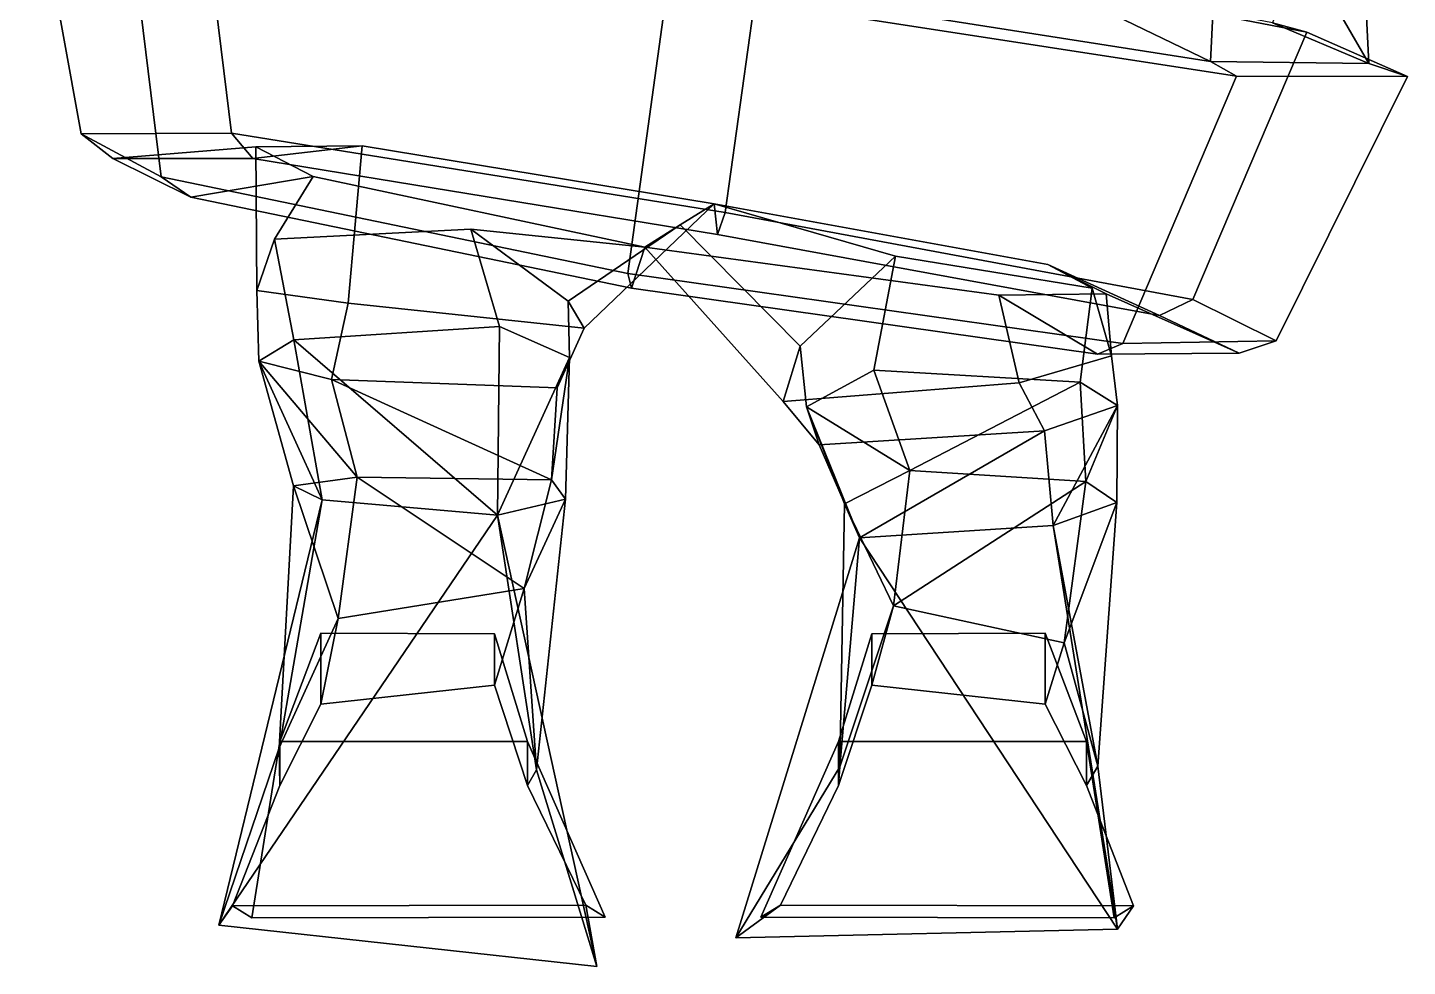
# Model space of a CAD drawing. Extents: x -164 to 136, y -162 to 356.
# Drawn here: x -126.6 to 135.9, y -162.2 to 16.4 of the extents above; entities that cross this region are included whole.
import ezdxf

# ---------------------------------------------------------------- set-up
doc = ezdxf.new("R2010")
doc.units = 0

msp = doc.modelspace()

# ---------------------------------------------------------------- linework, layer by layer
for points in [[(128.521469, 9.523193, -14.428535), (100.773407, 57.526855, -71.531898), (125.984543, 60.66156, -3.336555)], [(110.232407, 17.26857, 62.696808), (128.521469, 9.523193, -14.428535), (125.984543, 60.66156, -3.336555)], [(98.424095, 9.899033, -91.343742), (-3.235607, 25.897186, -112.375984), (-1.420823, 58.204788, -104.718155)], [(98.424095, 9.899033, -91.343742), (-1.420823, 58.204788, -104.718155), (100.773407, 57.526855, -71.531898)], [(128.521469, 9.523193, -14.428535), (98.424095, 9.899033, -91.343742), (100.773407, 57.526855, -71.531898)], [(-94.638359, 52.056488, 89.717468), (-126.562592, 52.490311, 8.713312), (-116.38958, -3.861893, 4.70762), (-87.796211, -3.719162, 86.014832)], [(-116.38958, -3.861893, 4.70762), (-126.562592, 52.490311, 8.713312), (-107.98175, 43.728912, -84.348343), (-101.139603, -12.046738, -88.05098)], [(6.120499, -18.832031, 111.596893), (13.651904, 35.430054, 114.04673), (-94.638359, 52.056488, 89.717468), (-87.796211, -3.719162, 86.014832)], [(-101.139603, -12.046738, -88.05098), (-107.98175, 43.728912, -84.348343), (-4.88688, 23.858948, -127.906235), (-12.426819, -30.407364, -130.354584)], [(6.120499, -18.832031, 111.596893), (95.085464, -35.375748, 69.37532), (116.726257, 15.469528, 70.486435), (13.651904, 35.430054, 114.04673)], [(13.651904, 35.430054, 114.04673), (116.726257, 15.469528, 70.486435), (110.232407, 17.26857, 62.696808), (12.871876, 36.011856, 101.805664)], [(81.742073, -43.703323, -104.690491), (-12.426819, -30.407364, -130.354584), (-4.88688, 23.858948, -127.906235), (103.382866, 7.141953, -103.579384)], [(103.382866, 7.141953, -103.579384), (-4.88688, 23.858948, -127.906235), (-3.235607, 25.897186, -112.375984), (98.424095, 9.899033, -91.343742)], [(135.875168, 7.062653, -15.164619), (128.521469, 9.523193, -14.428535), (110.232407, 17.26857, 62.696808), (116.726257, 15.469528, 70.486435)], [(116.726257, 15.469528, 70.486435), (95.085464, -35.375748, 69.37532), (110.903519, -43.206055, -15.972671), (135.875168, 7.062653, -15.164619)], [(103.382866, 7.141953, -103.579384), (98.424095, 9.899033, -91.343742), (128.521469, 9.523193, -14.428535), (135.875168, 7.062653, -15.164619)], [(110.903519, -43.206055, -15.972671), (81.742073, -43.703323, -104.690491), (103.382866, 7.141953, -103.579384), (135.875168, 7.062653, -15.164619)], [(-87.796211, -3.719162, 86.014832), (-116.38958, -3.861893, 4.70762), (-110.343369, -8.510986, 3.954248), (-83.699966, -8.543365, 76.991402)], [(-116.38958, -3.861893, 4.70762), (-101.139603, -12.046738, -88.05098), (-95.508278, -15.912903, -77.049141), (-110.343369, -8.510986, 3.954248)], [(6.120499, -18.832031, 111.596893), (-87.796211, -3.719162, 86.014832), (-83.699966, -8.543365, 76.991402), (4.685507, -22.969101, 99.142784)], [(-83.699966, -8.543365, 76.991402), (-110.343369, -8.510986, 3.954248), (-83.142731, -6.291519, 1.870272), (-62.93301, -6.152008, 59.974457)], [(-110.343369, -8.510986, 3.954248), (-95.508278, -15.912903, -77.049141), (-72.263725, -11.975281, -61.745594), (-83.142731, -6.291519, 1.870272)], [(4.685507, -22.969101, 99.142784), (-83.699966, -8.543365, 76.991402), (-62.93301, -6.152008, 59.974457), (4.016826, -17.152771, 78.370758)], [(-62.93301, -6.152008, 59.974457), (-83.142731, -6.291519, 1.870272), (-82.96299, -33.649323, 0.818883), (-65.595276, -36.07885, 37.561283)], [(-83.142731, -6.291519, 1.870272), (-72.263725, -11.975281, -61.745594), (-79.595009, -23.85585, -40.601452), (-82.96299, -33.649323, 0.818883)], [(4.016826, -17.152771, 78.370758), (-62.93301, -6.152008, 59.974457), (-65.595276, -36.07885, 37.561283), (-20.721376, -40.800415, 50.928146)], [(-101.139603, -12.046738, -88.05098), (-12.426819, -30.407364, -130.354584), (-11.728048, -33.212753, -114.973579), (-95.508278, -15.912903, -77.049141)], [(-95.508278, -15.912903, -77.049141), (-11.728048, -33.212753, -114.973579), (-9.161928, -25.377602, -93.547325), (-72.263725, -11.975281, -61.745594)], [(-72.263725, -11.975281, -61.745594), (-9.161928, -25.377602, -93.547325), (-42.25943, -21.995804, -69.32222), (-79.595009, -23.85585, -40.601452)], [(-2.443115, -21.184402, -5.899777), (4.016826, -17.152771, 78.370758), (-20.721376, -40.800415, 50.928146), (-23.747803, -35.710464, -10.240481)], [(20.358828, -44.22287, -3.920254), (38.499378, -27.112015, 54.820236), (4.016826, -17.152771, 78.370758), (-2.443115, -21.184402, -5.899777)], [(4.016826, -17.152771, 78.370758), (38.499378, -27.112015, 54.820236), (75.889832, -33.230644, 25.377287), (67.474854, -28.725456, 48.10928)], [(4.685507, -22.969101, 99.142784), (4.016826, -17.152771, 78.370758), (67.474854, -28.725456, 48.10928), (88.726501, -38.390182, 61.303162)], [(6.120499, -18.832031, 111.596893), (4.685507, -22.969101, 99.142784), (88.726501, -38.390182, 61.303162), (95.085464, -35.375748, 69.37532)], [(-75.90799, -43.034477, -23.198353), (-79.595009, -23.85585, -40.601452), (-42.25943, -21.995804, -69.32222), (-36.801624, -40.518234, -41.077106)], [(-9.161928, -25.377602, -93.547325), (-2.443115, -21.184402, -5.899777), (-23.747803, -35.710464, -10.240481), (-42.25943, -21.995804, -69.32222)], [(-23.485945, -46.374878, -16.811777), (-36.801624, -40.518234, -41.077106), (-42.25943, -21.995804, -69.32222), (-23.747803, -35.710464, -10.240481)], [(20.358828, -44.22287, -3.920254), (-2.443115, -21.184402, -5.899777), (-9.161928, -25.377602, -93.547325), (17.154047, -54.774078, -68.925873)], [(-82.585495, -47.063393, -3.872378), (-82.96299, -33.649323, 0.818883), (-79.595009, -23.85585, -40.601452), (-75.90799, -43.034477, -23.198353)], [(76.918182, -45.759712, -92.737389), (58.144142, -34.548729, -73.610771), (-9.161928, -25.377602, -93.547325), (-11.728048, -33.212753, -114.973579)], [(58.144142, -34.548729, -73.610771), (62.015366, -51.210983, -55.057686), (17.154047, -54.774078, -68.925873), (-9.161928, -25.377602, -93.547325)], [(34.395039, -48.799309, 21.326551), (38.499378, -27.112015, 54.820236), (20.358828, -44.22287, -3.920254), (21.56044, -55.794846, -2.927813)], [(34.395039, -48.799309, 21.326551), (73.640366, -51.095581, 3.269178), (75.889832, -33.230644, 25.377287), (38.499378, -27.112015, 54.820236)], [(67.474854, -28.725456, 48.10928), (75.889832, -33.230644, 25.377287), (79.604469, -46.063614, -15.138696), (78.558113, -34.281746, -12.842099)], [(88.726501, -38.390182, 61.303162), (67.474854, -28.725456, 48.10928), (78.558113, -34.281746, -12.842099), (103.880737, -45.592918, -15.536959)], [(81.742073, -43.703323, -104.690491), (76.918182, -45.759712, -92.737389), (-11.728048, -33.212753, -114.973579), (-12.426819, -30.407364, -130.354584)], [(-68.783585, -50.605331, 9.846766), (-65.595276, -36.07885, 37.561283), (-82.96299, -33.649323, 0.818883), (-82.585495, -47.063393, -3.872378)], [(73.640366, -51.095581, 3.269178), (80.726967, -55.518242, -15.596049), (79.604469, -46.063614, -15.138696), (75.889832, -33.230644, 25.377287)], [(-25.841011, -52.16571, 9.761538), (-20.721376, -40.800415, 50.928146), (-65.595276, -36.07885, 37.561283), (-68.783585, -50.605331, 9.846766)], [(-25.841011, -52.16571, 9.761538), (-23.485945, -46.374878, -16.811777), (-23.747803, -35.710464, -10.240481), (-20.721376, -40.800415, 50.928146)], [(78.558113, -34.281746, -12.842099), (79.604469, -46.063614, -15.138696), (62.015366, -51.210983, -55.057686), (58.144142, -34.548729, -73.610771)], [(103.880737, -45.592918, -15.536959), (78.558113, -34.281746, -12.842099), (58.144142, -34.548729, -73.610771), (76.918182, -45.759712, -92.737389)], [(95.085464, -35.375748, 69.37532), (88.726501, -38.390182, 61.303162), (103.880737, -45.592918, -15.536959), (110.903519, -43.206055, -15.972671)], [(-37.211155, -76.369949, -29.972822), (-75.90799, -43.034477, -23.198353), (-36.801624, -40.518234, -41.077106)], [(-37.211155, -76.369949, -29.972822), (-36.801624, -40.518234, -41.077106), (-23.485945, -46.374878, -16.811777)], [(-70.552513, -73.498283, -14.292674), (-82.585495, -47.063393, -3.872378), (-75.90799, -43.034477, -23.198353)], [(-70.552513, -73.498283, -14.292674), (-75.90799, -43.034477, -23.198353), (-37.211155, -76.369949, -29.972822)], [(21.56044, -55.794846, -2.927813), (20.358828, -44.22287, -3.920254), (17.154047, -54.774078, -68.925873), (23.962824, -63.018044, -31.608313)], [(110.903519, -43.206055, -15.972671), (103.880737, -45.592918, -15.536959), (76.918182, -45.759712, -92.737389), (81.742073, -43.703323, -104.690491)], [(-63.873917, -69.142059, 15.610288), (-68.783585, -50.605331, 9.846766), (-82.585495, -47.063393, -3.872378)], [(-63.873917, -69.142059, 15.610288), (-82.585495, -47.063393, -3.872378), (-75.974663, -70.820671, 3.06981)], [(-75.974663, -70.820671, 3.06981), (-82.585495, -47.063393, -3.872378), (-70.552513, -73.498283, -14.292674)], [(-24.237652, -73.321922, -8.163155), (-37.211155, -76.369949, -29.972822), (-23.485945, -46.374878, -16.811777)], [(-26.936394, -69.66806, 16.031731), (-24.237652, -73.321922, -8.163155), (-23.485945, -46.374878, -16.811777)], [(-26.936394, -69.66806, 16.031731), (-23.485945, -46.374878, -16.811777), (-25.841011, -52.16571, 9.761538)], [(80.726967, -55.518242, -15.596049), (66.859428, -60.337769, -31.138485), (62.015366, -51.210983, -55.057686), (79.604469, -46.063614, -15.138696)], [(41.209366, -67.898109, 36.306412), (34.395039, -48.799309, 21.326551), (21.56044, -55.794846, -2.927813)], [(41.209366, -67.898109, 36.306412), (73.640366, -51.095581, 3.269178), (34.395039, -48.799309, 21.326551)], [(-26.936394, -69.66806, 16.031731), (-25.841011, -52.16571, 9.761538), (-68.783585, -50.605331, 9.846766)], [(-26.936394, -69.66806, 16.031731), (-68.783585, -50.605331, 9.846766), (-63.873917, -69.142059, 15.610288)], [(66.859428, -60.337769, -31.138485), (23.962824, -63.018044, -31.608313), (17.154047, -54.774078, -68.925873), (62.015366, -51.210983, -55.057686)], [(41.209366, -67.898109, 36.306412), (74.743378, -70.002846, 20.278423), (73.640366, -51.095581, 3.269178)], [(74.743378, -70.002846, 20.278423), (80.726967, -55.518242, -15.596049), (73.640366, -51.095581, 3.269178)], [(41.209366, -67.898109, 36.306412), (21.56044, -55.794846, -2.927813), (28.782869, -74.208252, 14.210373)], [(31.640444, -80.72728, -12.22362), (21.56044, -55.794846, -2.927813), (23.962824, -63.018044, -31.608313)], [(28.782869, -74.208252, 14.210373), (21.56044, -55.794846, -2.927813), (31.640444, -80.72728, -12.22362)], [(68.523575, -78.341805, -11.2661), (66.859428, -60.337769, -31.138485), (80.726967, -55.518242, -15.596049)], [(80.621674, -74.001579, 3.115992), (68.523575, -78.341805, -11.2661), (80.726967, -55.518242, -15.596049)], [(74.743378, -70.002846, 20.278423), (80.621674, -74.001579, 3.115992), (80.726967, -55.518242, -15.596049)], [(31.640444, -80.72728, -12.22362), (23.962824, -63.018044, -31.608313), (66.859428, -60.337769, -31.138485)], [(68.523575, -78.341805, -11.2661), (31.640444, -80.72728, -12.22362), (66.859428, -60.337769, -31.138485)], [(38.11549, -93.615799, 21.904097), (41.209366, -67.898109, 36.306412), (28.782869, -74.208252, 14.210373)], [(38.11549, -93.615799, 21.904097), (74.743378, -70.002846, 20.278423), (41.209366, -67.898109, 36.306412)], [(-78.707253, -120.647545, -1.199093), (-67.474762, -96.067581, 8.201383), (-75.974663, -70.820671, 3.06981)], [(-78.707253, -120.647545, -1.199093), (-75.974663, -70.820671, 3.06981), (-70.552513, -73.498283, -14.292674)], [(-67.474762, -96.067581, 8.201383), (-63.873917, -69.142059, 15.610288), (-75.974663, -70.820671, 3.06981)], [(-67.474762, -96.067581, 8.201383), (-32.109985, -90.326538, 10.178423), (-63.873917, -69.142059, 15.610288)], [(-32.109985, -90.326538, 10.178423), (-26.936394, -69.66806, 16.031731), (-63.873917, -69.142059, 15.610288)], [(-32.109985, -90.326538, 10.178423), (-24.237652, -73.321922, -8.163155), (-26.936394, -69.66806, 16.031731)], [(70.59613, -100.706879, 7.03636), (74.743378, -70.002846, 20.278423), (38.11549, -93.615799, 21.904097)], [(70.59613, -100.706879, 7.03636), (80.621674, -74.001579, 3.115992), (74.743378, -70.002846, 20.278423)], [(-29.760096, -124.837097, -9.516921), (-37.211155, -76.369949, -29.972822), (-24.237652, -73.321922, -8.163155)], [(-29.760096, -124.837097, -9.516921), (-24.237652, -73.321922, -8.163155), (-32.109985, -90.326538, 10.178423)], [(-90.186073, -154.379501, -18.26631), (-78.707253, -120.647545, -1.199093), (-70.552513, -73.498283, -14.292674)], [(-90.186073, -154.379501, -18.26631), (-70.552513, -73.498283, -14.292674), (-37.211155, -76.369949, -29.972822)], [(27.931517, -124.247421, -1.446933), (38.11549, -93.615799, 21.904097), (28.782869, -74.208252, 14.210373)], [(27.931517, -124.247421, -1.446933), (28.782869, -74.208252, 14.210373), (31.640444, -80.72728, -12.22362)], [(76.986961, -124.119606, -9.735164), (68.523575, -78.341805, -11.2661), (80.621674, -74.001579, 3.115992)], [(76.986961, -124.119606, -9.735164), (80.621674, -74.001579, 3.115992), (70.59613, -100.706879, 7.03636)], [(-18.321941, -162.242569, -31.993317), (-90.186073, -154.379501, -18.26631), (-37.211155, -76.369949, -29.972822)], [(-18.321941, -162.242569, -31.993317), (-37.211155, -76.369949, -29.972822), (-29.760096, -124.837097, -9.516921)], [(80.729103, -155.183167, -35.242855), (31.640444, -80.72728, -12.22362), (68.523575, -78.341805, -11.2661)], [(80.729103, -155.183167, -35.242855), (68.523575, -78.341805, -11.2661), (76.986961, -124.119606, -9.735164)], [(8.141626, -156.782791, -24.766756), (27.931517, -124.247421, -1.446933), (31.640444, -80.72728, -12.22362)], [(8.141626, -156.782791, -24.766756), (31.640444, -80.72728, -12.22362), (80.729103, -155.183167, -35.242855)], [(-32.109985, -90.326538, 10.178423), (-67.474762, -96.067581, 8.201383), (-70.777412, -112.334427, 35.947453), (-37.787899, -108.736435, 35.947453)], [(-29.760096, -124.837097, -9.516921), (-32.109985, -90.326538, 10.178423), (-37.787899, -108.736435, 35.947453), (-31.473774, -127.827744, 43.725594)], [(27.931517, -124.247421, -1.446933), (27.673773, -127.827744, 43.725594), (33.987896, -108.736435, 35.947453), (38.11549, -93.615799, 21.904097)], [(38.11549, -93.615799, 21.904097), (33.987896, -108.736435, 35.947453), (66.977409, -112.334427, 35.947453), (70.59613, -100.706879, 7.03636)], [(-78.707253, -120.647545, -1.199093), (-78.613716, -127.827744, 43.725594), (-70.777412, -112.334427, 35.947453), (-67.474762, -96.067581, 8.201383)], [(-31.473774, -119.444244, 102.617195), (-37.787899, -98.998032, 87.801697), (-70.777412, -98.812729, 87.801697), (-78.613716, -119.444244, 102.617195)], [(-78.613716, -119.444244, 102.617195), (-70.777412, -98.812729, 87.801697), (-70.777412, -112.334427, 35.947453), (-78.613716, -127.827744, 43.725594)], [(-37.787899, -98.998032, 87.801697), (-37.787899, -108.736435, 35.947453), (-70.777412, -112.334427, 35.947453), (-70.777412, -98.812729, 87.801697)], [(-31.473774, -119.444244, 102.617195), (-31.473774, -127.827744, 43.725594), (-37.787899, -108.736435, 35.947453), (-37.787899, -98.998032, 87.801697)], [(27.673773, -119.444244, 102.617195), (74.813721, -119.444244, 102.617195), (66.977409, -98.812729, 87.801697), (33.987896, -98.998032, 87.801697)], [(27.673773, -119.444244, 102.617195), (33.987896, -98.998032, 87.801697), (33.987896, -108.736435, 35.947453), (27.673773, -127.827744, 43.725594)], [(33.987896, -98.998032, 87.801697), (66.977409, -98.812729, 87.801697), (66.977409, -112.334427, 35.947453), (33.987896, -108.736435, 35.947453)], [(74.813721, -119.444244, 102.617195), (74.813721, -127.827744, 43.725594), (66.977409, -112.334427, 35.947453), (66.977409, -98.812729, 87.801697)], [(76.986961, -124.119606, -9.735164), (70.59613, -100.706879, 7.03636), (66.977409, -112.334427, 35.947453), (74.813721, -127.827744, 43.725594)], [(-90.186073, -154.379501, -18.26631), (-87.594154, -150.723206, 36.317848), (-78.613716, -127.827744, 43.725594), (-78.707253, -120.647545, -1.199093)], [(-83.890282, -153.02951, 102.617195), (-78.613716, -119.444244, 102.617195), (-78.613716, -127.827744, 43.725594), (-87.594154, -150.723206, 36.317848)], [(-16.70689, -152.844193, 102.617195), (-31.473774, -119.444244, 102.617195), (-78.613716, -119.444244, 102.617195), (-83.890282, -153.02951, 102.617195)], [(-16.70689, -152.844193, 102.617195), (-20.410763, -150.61731, 32.613968), (-31.473774, -127.827744, 43.725594), (-31.473774, -119.444244, 102.617195)], [(12.906889, -152.844193, 102.617195), (80.090286, -153.02951, 102.617195), (74.813721, -119.444244, 102.617195), (27.673773, -119.444244, 102.617195)], [(12.906889, -152.844193, 102.617195), (27.673773, -119.444244, 102.617195), (27.673773, -127.827744, 43.725594), (16.610764, -150.61731, 32.613968)], [(80.090286, -153.02951, 102.617195), (83.794151, -150.723206, 36.317848), (74.813721, -127.827744, 43.725594), (74.813721, -119.444244, 102.617195)], [(-18.321941, -162.242569, -31.993317), (-29.760096, -124.837097, -9.516921), (-31.473774, -127.827744, 43.725594), (-20.410763, -150.61731, 32.613968)], [(8.141626, -156.782791, -24.766756), (16.610764, -150.61731, 32.613968), (27.673773, -127.827744, 43.725594), (27.931517, -124.247421, -1.446933)], [(80.729103, -155.183167, -35.242855), (76.986961, -124.119606, -9.735164), (74.813721, -127.827744, 43.725594), (83.794151, -150.723206, 36.317848)], [(-90.186073, -154.379501, -18.26631), (-18.321941, -162.242569, -31.993317), (-20.410763, -150.61731, 32.613968), (-87.594154, -150.723206, 36.317848)], [(-83.890282, -153.02951, 102.617195), (-87.594154, -150.723206, 36.317848), (-20.410763, -150.61731, 32.613968), (-16.70689, -152.844193, 102.617195)], [(80.729103, -155.183167, -35.242855), (83.794151, -150.723206, 36.317848), (16.610764, -150.61731, 32.613968), (8.141626, -156.782791, -24.766756)], [(80.090286, -153.02951, 102.617195), (12.906889, -152.844193, 102.617195), (16.610764, -150.61731, 32.613968), (83.794151, -150.723206, 36.317848)]]:
    msp.add_3dface(points)

doc.saveas('drawing.dxf')
